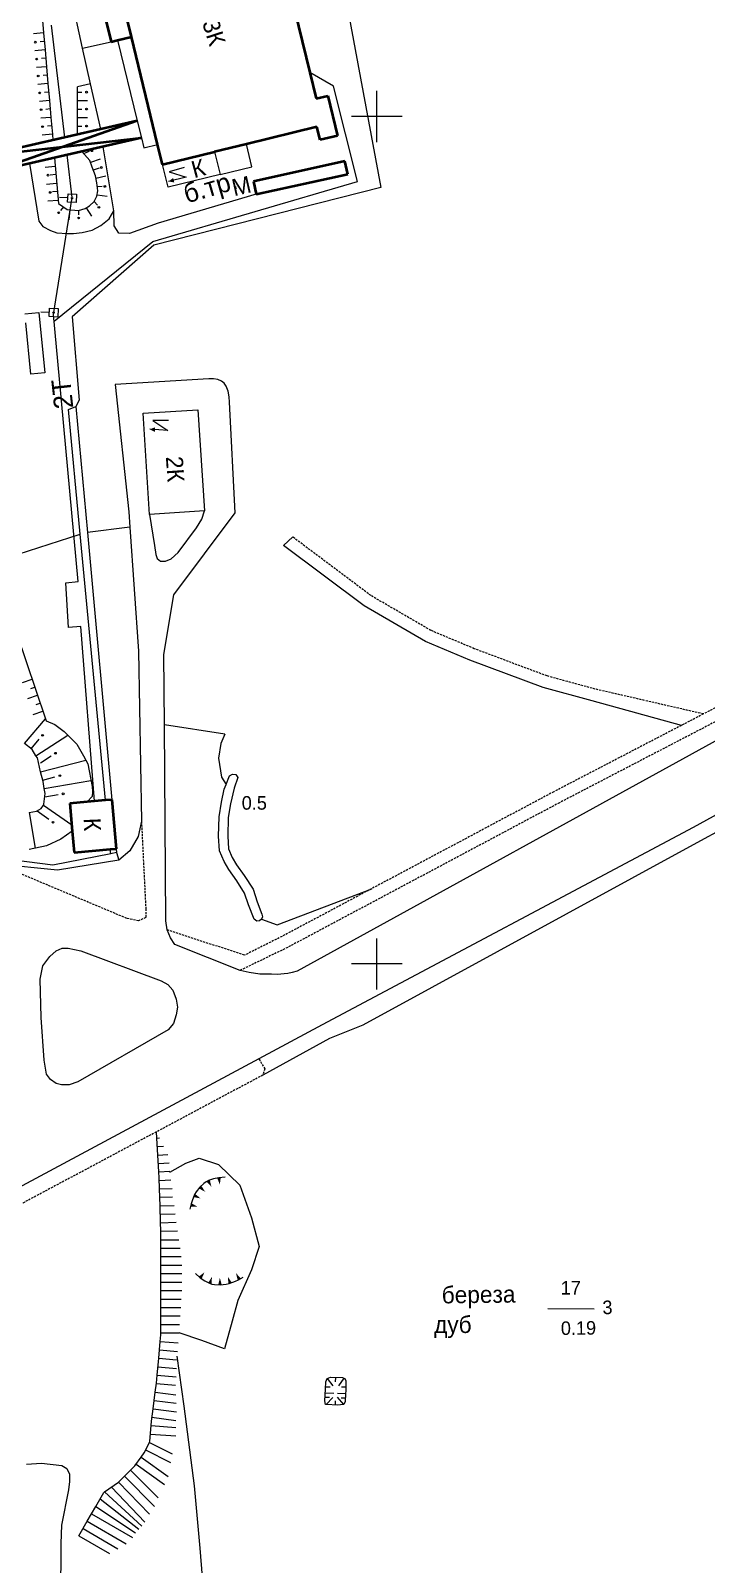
# Model space of a CAD drawing. Extents: x 1000 to 4000, y -5000 to -1000.
# Drawn here: x 3318.2 to 3477.8, y -2941.7 to -2579.8 of the extents above; entities that cross this region are included whole.
import ezdxf
from ezdxf.enums import TextEntityAlignment as Align

# ---------------------------------------------------------------- set-up
doc = ezdxf.new("R2010")
doc.units = 0
doc.header["$MEASUREMENT"] = 0
doc.linetypes.add('DASHED', pattern=[0.75, 0.5, -0.25])
for name, color, linetype in [('1', 7, 'CONTINUOUS'), ('11', 7, 'CONTINUOUS'), ('13', 7, 'CONTINUOUS'), ('14', 7, 'CONTINUOUS'), ('16', 7, 'CONTINUOUS'), ('17', 7, 'CONTINUOUS'), ('18', 7, 'CONTINUOUS'), ('19', 7, 'CONTINUOUS'), ('24', 7, 'CONTINUOUS'), ('30', 7, 'CONTINUOUS'), ('34', 7, 'CONTINUOUS'), ('36', 7, 'CONTINUOUS'), ('37', 7, 'CONTINUOUS'), ('40', 7, 'CONTINUOUS'), ('42', 7, 'CONTINUOUS')]:
    doc.layers.add(name, color=color, linetype=linetype)
doc.styles.get("Standard").update_dxf_attribs({"font": 'txt', "height": 0.2})

msp = doc.modelspace()

# ---------------------------------------------------------------- linework, layer by layer
at = {"layer": '1', "color": 253, "linetype": 'Continuous', "lineweight": 0}
for p, q in [((3400, -2606.06), (3400, -2594.02)), ((3405.96, -2600), (3394.04, -2600)), ((3400, -2806.06), (3400, -2794.02)), ((3405.96, -2800), (3394.04, -2800))]:
    msp.add_line(p, q, dxfattribs=at)
at = {"layer": '11', "color": 253, "linetype": 'Continuous', "lineweight": 0}
for p, q in [((3386.37, -2538.21), (3400.91, -2616.8)), ((3330.43, -2583.94), (3337.2, -2582.4)), ((3332.35, -2592.32), (3330.43, -2583.94)), ((3332.35, -2592.32), (3329.26, -2593.03)), ((3334.79, -2603.03), (3332.35, -2592.32)), ((3400.91, -2616.8), (3347.28, -2630.41)), ((3347.28, -2630.41), (3328, -2647.3)), ((3328, -2647.3), (3329.66, -2666.99)), ((3329.66, -2666.99), (3328.92, -2668.46)), ((3327.14, -2669.19), (3328.92, -2668.46)), ((3329.94, -2698.6), (3327.14, -2669.19)), ((3328.92, -2668.46), (3331.63, -2698.22)), ((3278.46, -2715.14), (3329.94, -2698.6)), ((3335.92, -2761.37), (3329.94, -2698.6)), ((3331.63, -2698.22), (3337.35, -2761.24)), ((3323.41, -2776.66), (3311.83, -2775.19)), ((3337.13, -2773.99), (3323.41, -2776.66)), ((3339.05, -2775.51), (3324.53, -2777.9)), ((3337.13, -2773.99), (3337.03, -2772.93)), ((3338.48, -2773.72), (3337.13, -2773.99)), ((3338.4, -2772.81), (3338.48, -2773.72)), ((3338.48, -2773.72), (3339.05, -2775.51)), ((3324.53, -2777.9), (3310.38, -2776.43))]:
    msp.add_line(p, q, dxfattribs=at)
at = {"layer": '13', "color": 253, "linetype": 'Continuous', "lineweight": 40}
for p, q in [((3375.81, -2555.51), (3384.15, -2589.68)), ((3334.54, -2571.49), (3337.2, -2582.4)), ((3342, -2581.22), (3339.35, -2570.32)), ((3337.2, -2582.4), (3338.76, -2582.02)), ((3338.76, -2582.02), (3342, -2581.22)), ((3348.2, -2606.67), (3342, -2581.22)), ((3384.15, -2589.68), (3385.65, -2595.82)), ((3385.65, -2595.82), (3388.38, -2595.15)), ((3388.38, -2595.15), (3390.68, -2604.58)), ((3343.4, -2601.07), (3307.72, -2609.22)), ((3343.4, -2601.07), (3308.64, -2613.26)), ((3307.72, -2609.22), (3344.38, -2605.09)), ((3344.38, -2605.09), (3308.64, -2613.26)), ((3385.82, -2602.49), (3369.16, -2606.55)), ((3386.57, -2605.58), (3385.82, -2602.49)), ((3390.68, -2604.58), (3386.57, -2605.58)), ((3349.35, -2611.38), (3348.2, -2606.67)), ((3349.35, -2611.38), (3361.63, -2608.38)), ((3369.16, -2606.55), (3361.63, -2608.38)), ((3392.46, -2610.6), (3370.86, -2615.38)), ((3393.12, -2613.61), (3392.46, -2610.6)), ((3370.86, -2615.38), (3371.52, -2618.39)), ((3371.52, -2618.39), (3393.12, -2613.61)), ((3331.53, -2761.77), (3327.44, -2762.14)), ((3327.44, -2762.14), (3328.04, -2768.7)), ((3335.92, -2761.37), (3331.53, -2761.77)), ((3337.35, -2761.24), (3335.92, -2761.37)), ((3337.35, -2761.24), (3338.4, -2772.81)), ((3328.04, -2768.7), (3328.49, -2773.71)), ((3328.49, -2773.71), (3337.03, -2772.93)), ((3337.03, -2772.93), (3338.4, -2772.81))]:
    msp.add_line(p, q, dxfattribs=at)
at = {"layer": '14', "color": 253, "linetype": 'Continuous', "lineweight": 0}
for p, q in [((3357.16, -2873.06), (3358.26, -2874.05)), ((3358.26, -2874.05), (3359.33, -2874.79)), ((3359.33, -2874.79), (3360.42, -2875.34)), ((3360.42, -2875.34), (3361.02, -2875.54)), ((3361.02, -2875.54), (3361.67, -2875.67)), ((3361.67, -2875.67), (3363, -2875.72)), ((3363, -2875.72), (3364.41, -2875.6)), ((3364.41, -2875.6), (3365.1, -2875.43)), ((3365.1, -2875.43), (3366.57, -2874.85)), ((3366.57, -2874.85), (3367.28, -2874.5)), ((3367.28, -2874.5), (3368.4, -2873.89))]:
    msp.add_line(p, q, dxfattribs=at)
msp.add_lwpolyline([(3364.16, -2850.34), (3362.68, -2850.45), (3361.41, -2850.71), (3360.25, -2851.12), (3359.7, -2851.41), (3359.15, -2851.79), (3358.2, -2852.71), (3357.3, -2853.81), (3356.95, -2854.43), (3356.35, -2855.89), (3356.12, -2856.64), (3355.78, -2857.88)], dxfattribs=at)
for points in [[(3359.78, -2851.36), (3360.53, -2850.98), (3360.92, -2852.6)], [(3362.27, -2850.51), (3363.1, -2850.41), (3362.91, -2852.07)], [(3356.67, -2855.02), (3357.04, -2854.27), (3358.33, -2855.32)], [(3357.97, -2852.98), (3358.55, -2852.38), (3359.44, -2853.78)], [(3355.95, -2857.27), (3356.18, -2856.47), (3357.63, -2857.29)], [(3358.59, -2874.31), (3357.94, -2873.77), (3359.27, -2872.77)], [(3367.85, -2874.19), (3367.11, -2874.57), (3366.7, -2872.96)], [(3360.93, -2875.51), (3360.14, -2875.24), (3361.04, -2873.83)], [(3363.35, -2875.7), (3362.52, -2875.7), (3362.91, -2874.08)], [(3365.72, -2875.22), (3364.93, -2875.48), (3364.79, -2873.82)]]:
    msp.add_solid(points, dxfattribs=at)
at = {"layer": '16', "color": 253, "linetype": 'Continuous', "lineweight": 0}
for p, q in [((3361.63, -2608.38), (3362.97, -2613.73)), ((3350.66, -2616.73), (3349.35, -2611.38)), ((3354.47, -2612.06), (3350.9, -2613.13)), ((3362.97, -2613.73), (3350.66, -2616.73)), ((3354.96, -2614.37), (3350.79, -2615.36)), ((3350.9, -2613.13), (3354.96, -2614.37)), ((3344.76, -2670.07), (3357.73, -2669.23)), ((3346.31, -2693.95), (3344.76, -2670.07)), ((3357.73, -2669.23), (3359.28, -2693.11)), ((3350.6, -2674.14), (3346.33, -2673.85)), ((3350.81, -2671.79), (3347.08, -2671.75)), ((3347.08, -2671.75), (3350.6, -2674.14)), ((3359.28, -2693.11), (3346.31, -2693.95))]:
    msp.add_line(p, q, dxfattribs=at)
for points in [[(3350.79, -2615.36), (3351.86, -2614.55), (3352.14, -2615.6)], [(3346.33, -2673.85), (3347.58, -2673.39), (3347.54, -2674.48)]]:
    msp.add_solid(points, dxfattribs=at)
at = {"layer": '18', "color": 253, "linetype": 'Continuous', "lineweight": 0}
for p, q in [((3326.32, -2604.97), (3323.16, -2578.45)), ((3328.02, -2619.16), (3326.82, -2609.1)), ((3323.61, -2646.75), (3328.02, -2619.16)), ((3327, -2619.25), (3325, -2619.16)), ((3326.95, -2620.25), (3327.05, -2618.25)), ((3327.05, -2618.25), (3329.04, -2618.34)), ((3329.04, -2618.34), (3328.95, -2620.34)), ((3328.95, -2620.34), (3326.95, -2620.25)), ((3322.59, -2647.26), (3322.68, -2645.26)), ((3322.68, -2645.26), (3324.68, -2645.35)), ((3324.68, -2645.35), (3324.59, -2647.35)), ((3322.64, -2646.26), (3320.64, -2646.17)), ((3324.59, -2647.35), (3322.59, -2647.26)), ((3325.02, -2662.05), (3323.61, -2646.75)), ((3329.43, -2709.78), (3325.02, -2662.05)), ((3326.52, -2710.07), (3329.43, -2709.78)), ((3327.18, -2720.59), (3326.52, -2710.07)), ((3330.09, -2720.41), (3327.18, -2720.59)), ((3333.27, -2761.61), (3330.09, -2720.41))]:
    msp.add_line(p, q, dxfattribs=at)
for centre in [(3328, -2619.29), (3323.63, -2646.31)]:
    msp.add_circle(centre, 0.171, dxfattribs=at)
at = {"layer": '24', "color": 253, "linetype": 'Continuous', "lineweight": 0}
for p, q in [((3330.43, -2583.94), (3321.62, -2542.35)), ((3342, -2581.22), (3338.76, -2582.02)), ((3338.76, -2582.02), (3343.4, -2601.07)), ((3389.78, -2592.91), (3384.15, -2589.68)), ((3395.4, -2615.4), (3389.78, -2592.91)), ((3343.4, -2601.07), (3344.38, -2605.09)), ((3344.38, -2605.09), (3344.96, -2607.46)), ((3337.82, -2622.32), (3335.31, -2607.16)), ((3344.96, -2607.46), (3348.2, -2606.67)), ((3370.46, -2611.9), (3369.16, -2606.55)), ((3317.92, -2611.14), (3320.16, -2624.76)), ((3362.97, -2613.73), (3370.46, -2611.9)), ((3347.11, -2629.57), (3395.4, -2615.4)), ((3371.52, -2618.39), (3348.31, -2625.19)), ((3336.78, -2624.2), (3337.82, -2622.32)), ((3337.95, -2625.84), (3337.82, -2622.32)), ((3320.16, -2624.76), (3321.1, -2625.98)), ((3321.1, -2625.98), (3322.88, -2626.92)), ((3322.88, -2626.92), (3324.39, -2627.49)), ((3330.4, -2627.39), (3332.74, -2626.83)), ((3332.74, -2626.83), (3334.81, -2625.79)), ((3334.81, -2625.79), (3336.78, -2624.2)), ((3339.06, -2627.56), (3337.95, -2625.84)), ((3348.31, -2625.19), (3341.55, -2627.64)), ((3323.75, -2648.32), (3347.11, -2629.57)), ((3324.39, -2627.49), (3326.83, -2627.67)), ((3326.83, -2627.67), (3328.33, -2627.67)), ((3328.33, -2627.67), (3330.4, -2627.39)), ((3341.55, -2627.64), (3339.06, -2627.56)), ((3316.83, -2646.58), (3320.13, -2646.25)), ((3318.24, -2660.86), (3317.04, -2648.75)), ((3320.13, -2646.25), (3321.54, -2660.53)), ((3321.54, -2660.53), (3318.24, -2660.86)), ((3360.33, -2661.9), (3338.15, -2663.28)), ((3338.15, -2663.28), (3341.38, -2693.35)), ((3361.41, -2661.96), (3360.33, -2661.9)), ((3362.43, -2662.1), (3361.41, -2661.96)), ((3363.3, -2662.49), (3362.43, -2662.1)), ((3363.93, -2662.97), (3363.3, -2662.49)), ((3364.42, -2663.66), (3363.93, -2662.97)), ((3364.9, -2664.82), (3364.42, -2663.66)), ((3365.09, -2666.18), (3364.9, -2664.82)), ((3365.18, -2667.45), (3365.09, -2666.18)), ((3366.56, -2693.54), (3365.18, -2667.45)), ((3341.38, -2693.35), (3341.63, -2696.93)), ((3346.31, -2693.95), (3347.45, -2701.24)), ((3352.01, -2712.91), (3366.56, -2693.54)), ((3357.35, -2697.07), (3358.61, -2695.03)), ((3358.61, -2695.03), (3359.28, -2693.11)), ((3341.63, -2696.93), (3343.69, -2726.2)), ((3353.08, -2702.89), (3357.35, -2697.07)), ((3377.97, -2701.26), (3380.12, -2699.26)), ((3347.45, -2701.24), (3347.75, -2703.38)), ((3351.43, -2704.45), (3353.08, -2702.89)), ((3397.02, -2715.51), (3377.97, -2701.26)), ((3347.75, -2703.38), (3348.13, -2704.35)), ((3348.13, -2704.35), (3348.91, -2704.93)), ((3348.91, -2704.93), (3350.07, -2704.93)), ((3350.07, -2704.93), (3351.43, -2704.45)), ((3349.7, -2727.02), (3352.01, -2712.91)), ((3411.47, -2723.9), (3397.02, -2715.51)), ((3421.95, -2728.31), (3411.47, -2723.9)), ((3343.69, -2726.2), (3344.38, -2766.34)), ((3349.82, -2743.6), (3349.7, -2727.02)), ((3439.3, -2734.8), (3421.95, -2728.31)), ((3450.83, -2737.94), (3439.3, -2734.8)), ((3471.94, -2743.72), (3450.83, -2737.94)), ((3350.16, -2789.83), (3349.82, -2743.6)), ((3483.94, -2745.25), (3381.13, -2801.69)), ((3502.24, -2752.6), (3474.74, -2767.78)), ((3474.74, -2767.78), (3387.08, -2814.4)), ((3350.44, -2791.99), (3350.16, -2789.83)), ((3351.24, -2793.84), (3350.44, -2791.99)), ((3322.76, -2798.24), (3324.23, -2796.88)), ((3324.23, -2796.88), (3325.69, -2796.26)), ((3325.69, -2796.26), (3327.06, -2796.26)), ((3327.06, -2796.26), (3330.09, -2796.88)), ((3330.09, -2796.88), (3349.06, -2804.02)), ((3352.24, -2795.38), (3351.24, -2793.84)), ((3367.68, -2801.53), (3352.24, -2795.38)), ((3320.46, -2803.59), (3321.09, -2800.44)), ((3321.09, -2800.44), (3322.76, -2798.24)), ((3320.67, -2812.61), (3320.46, -2803.59)), ((3349.06, -2804.02), (3350.63, -2804.86)), ((3369.84, -2802.02), (3367.68, -2801.53)), ((3372.34, -2802.43), (3369.84, -2802.02)), ((3375.12, -2802.43), (3372.34, -2802.43)), ((3376.47, -2802.47), (3375.12, -2802.43)), ((3379, -2802.22), (3376.47, -2802.47)), ((3380.02, -2802.06), (3379, -2802.22)), ((3381.13, -2801.69), (3380.02, -2802.06)), ((3350.63, -2804.86), (3351.78, -2806.22)), ((3351.78, -2806.22), (3352.62, -2808.32)), ((3352.62, -2808.32), (3352.93, -2810.2)), ((3352.93, -2810.2), (3352.62, -2811.99)), ((3321.4, -2822.68), (3320.67, -2812.61)), ((3351.99, -2814.09), (3350.73, -2815.55)), ((3352.62, -2811.99), (3351.99, -2814.09)), ((3387.08, -2814.4), (3372.14, -2822.4)), ((3350.73, -2815.55), (3329.36, -2827.82)), ((3372.14, -2822.4), (3312.99, -2854.1)), ((3321.92, -2825.99), (3321.4, -2822.68)), ((3322.87, -2827.3), (3321.92, -2825.99)), ((3324.23, -2828.24), (3322.87, -2827.3)), ((3325.49, -2828.56), (3324.23, -2828.24)), ((3327.27, -2828.56), (3325.49, -2828.56)), ((3329.36, -2827.82), (3327.27, -2828.56))]:
    msp.add_line(p, q, dxfattribs=at)
at = {"layer": '24', "color": 253, "linetype": 'DASHED', "lineweight": 0}
for p, q in [((3398.61, -2713.1), (3380.12, -2699.26)), ((3412.76, -2721.31), (3398.61, -2713.1)), ((3423.02, -2725.62), (3412.76, -2721.31)), ((3517.16, -2720.26), (3477.14, -2741.02)), ((3518.51, -2722.84), (3443.13, -2761.96)), ((3440.19, -2732.04), (3423.02, -2725.62)), ((3451.59, -2735.15), (3440.19, -2732.04)), ((3477.14, -2741.02), (3451.59, -2735.15)), ((3477.14, -2741.02), (3471.94, -2743.72)), ((3471.94, -2743.72), (3441.77, -2759.38)), ((3441.77, -2759.38), (3398.78, -2782.24)), ((3443.13, -2761.96), (3378.94, -2796.09)), ((3344.38, -2766.34), (3345.4, -2787)), ((3340.9, -2789.25), (3310.38, -2776.43)), ((3398.78, -2782.24), (3377.62, -2793.49)), ((3343.71, -2789.82), (3340.9, -2789.25)), ((3345.4, -2789.06), (3343.71, -2789.82)), ((3345.4, -2787), (3345.4, -2789.06)), ((3368.74, -2797.93), (3350.44, -2791.99)), ((3377.62, -2793.49), (3368.74, -2797.93)), ((3378.94, -2796.09), (3367.68, -2801.53)), ((3372.14, -2822.4), (3373.51, -2824.73)), ((3373.08, -2826.22), (3347.92, -2839.62)), ((3373.51, -2824.73), (3373.08, -2826.22)), ((3347.92, -2839.62), (3314.76, -2857.28))]:
    msp.add_line(p, q, dxfattribs=at)
at = {"layer": '30', "color": 253, "linetype": 'Continuous', "lineweight": 0}
for p, q in [((3364.36, -2757.65), (3364.83, -2756.42)), ((3364.83, -2756.42), (3365.16, -2755.65)), ((3365.16, -2755.65), (3365.93, -2755.2)), ((3365.93, -2755.2), (3366.71, -2755.32)), ((3367.15, -2755.98), (3366.3, -2758.56)), ((3366.71, -2755.32), (3367.15, -2755.98)), ((3363.29, -2761.83), (3363.95, -2758.74)), ((3363.95, -2758.74), (3364.36, -2757.65)), ((3366.3, -2758.56), (3365.39, -2762.22)), ((3362.74, -2765.26), (3363.29, -2761.83)), ((3365.39, -2762.22), (3364.86, -2765.45)), ((3362.62, -2769.89), (3362.74, -2765.26)), ((3364.86, -2765.45), (3364.76, -2769.85)), ((3362.84, -2773.32), (3362.62, -2769.89)), ((3364.76, -2769.85), (3364.95, -2772.81)), ((3363.95, -2775.86), (3362.84, -2773.32)), ((3364.95, -2772.81), (3365.85, -2774.89)), ((3365.85, -2774.89), (3366.84, -2776.58)), ((3365.05, -2777.74), (3363.95, -2775.86)), ((3366.93, -2780.39), (3365.05, -2777.74)), ((3366.84, -2776.58), (3368.66, -2779.15)), ((3368.66, -2779.15), (3370.79, -2782.32)), ((3368.74, -2783.32), (3366.93, -2780.39)), ((3370.79, -2782.32), (3371.72, -2785.36)), ((3369.68, -2786.02), (3368.74, -2783.32)), ((3371.01, -2789.44), (3369.68, -2786.02)), ((3371.72, -2785.36), (3372.83, -2788.24)), ((3371.67, -2789.89), (3371.01, -2789.44)), ((3372.28, -2789.83), (3371.67, -2789.89)), ((3372.72, -2789.45), (3372.28, -2789.83)), ((3372.94, -2788.89), (3372.72, -2789.45)), ((3372.83, -2788.24), (3372.94, -2788.89))]:
    msp.add_line(p, q, dxfattribs=at)
at = {"layer": '36', "color": 253, "linetype": 'Continuous', "lineweight": 0}
for p, q in [((3348.01, -2841.09), (3347.91, -2839.6)), ((3348.01, -2841.09), (3348.64, -2841.05)), ((3348.26, -2845.09), (3348.01, -2841.09)), ((3348.13, -2843.09), (3349.61, -2843)), ((3348.26, -2845.09), (3350.58, -2844.94)), ((3348.51, -2849.08), (3348.26, -2845.09)), ((3348.38, -2847.08), (3350.93, -2846.92)), ((3348.51, -2849.08), (3351.09, -2848.92)), ((3348.59, -2850.49), (3348.51, -2849.08)), ((3348.66, -2853.07), (3348.59, -2850.49)), ((3348.63, -2851.07), (3351.34, -2850.91)), ((3348.66, -2853.07), (3351.6, -2852.99)), ((3348.77, -2857.07), (3348.66, -2853.07)), ((3348.72, -2855.07), (3351.72, -2854.99)), ((3348.77, -2857.07), (3352.1, -2856.98)), ((3348.88, -2861.07), (3348.77, -2857.07)), ((3348.83, -2859.07), (3352.34, -2858.98)), ((3348.88, -2861.07), (3352.59, -2860.97)), ((3348.93, -2862.9), (3348.88, -2861.07)), ((3348.93, -2865.07), (3348.93, -2862.9)), ((3348.93, -2869.07), (3348.93, -2865.07)), ((3348.93, -2865.07), (3353.18, -2865.07)), ((3348.94, -2863.07), (3352.87, -2862.96)), ((3348.93, -2867.07), (3353.49, -2867.07)), ((3348.94, -2873.07), (3348.93, -2869.07)), ((3348.93, -2869.07), (3353.79, -2869.07)), ((3348.94, -2871.07), (3353.91, -2871.07)), ((3348.94, -2877.07), (3348.94, -2873.07)), ((3348.94, -2873.07), (3353.91, -2873.07)), ((3348.94, -2875.07), (3353.91, -2875.07)), ((3348.94, -2881.07), (3348.94, -2877.07)), ((3348.94, -2877.07), (3353.91, -2877.07)), ((3348.94, -2879.07), (3353.8, -2879.07)), ((3348.94, -2885.07), (3348.94, -2881.07)), ((3348.94, -2881.07), (3353.66, -2881.07)), ((3348.94, -2883.07), (3353.53, -2883.07)), ((3348.8, -2889.06), (3348.94, -2887.49)), ((3348.94, -2885.07), (3353.39, -2885.07)), ((3348.94, -2887.49), (3348.94, -2885.07)), ((3348.94, -2887.07), (3353.26, -2887.07)), ((3348.45, -2893.05), (3348.8, -2889.06)), ((3348.62, -2891.06), (3352.86, -2891.43)), ((3348.8, -2889.06), (3353.04, -2889.44)), ((3348.09, -2897.03), (3348.45, -2893.05)), ((3348.27, -2895.04), (3352.63, -2895.43)), ((3348.45, -2893.05), (3352.67, -2893.43)), ((3347.92, -2898.89), (3348.09, -2897.03)), ((3348.09, -2897.03), (3352.55, -2897.43)), ((3347.12, -2904.97), (3347.64, -2901.01)), ((3347.64, -2901.01), (3347.92, -2898.89)), ((3347.64, -2901.01), (3352.51, -2901.65)), ((3347.91, -2899.02), (3352.46, -2899.43)), ((3346.73, -2907.91), (3347.12, -2904.97)), ((3347.12, -2904.97), (3352.64, -2905.7)), ((3347.38, -2902.99), (3352.58, -2903.68)), ((3346.4, -2912.62), (3346.66, -2908.94)), ((3346.66, -2908.94), (3346.73, -2907.91)), ((3346.66, -2908.94), (3352.5, -2909.35)), ((3346.86, -2906.95), (3352.54, -2907.7)), ((3345.04, -2915.35), (3346.26, -2912.9)), ((3346.26, -2912.9), (3346.4, -2912.62)), ((3346.26, -2912.9), (3351.66, -2915.6)), ((3346.52, -2910.94), (3352.53, -2911.36)), ((3342.84, -2918.41), (3344.3, -2916.38)), ((3344.3, -2916.38), (3345.04, -2915.35)), ((3344.3, -2916.38), (3350.67, -2920.97)), ((3345.37, -2914.69), (3351.25, -2917.63)), ((3339.1, -2922.15), (3341.78, -2919.46)), ((3341.78, -2919.46), (3342.84, -2918.41)), ((3341.78, -2919.46), (3348.33, -2926.01)), ((3343.13, -2918), (3349.81, -2922.82)), ((3335.68, -2924.59), (3338.93, -2922.27)), ((3337.3, -2923.43), (3345.15, -2931.72)), ((3338.93, -2922.27), (3339.1, -2922.15)), ((3338.93, -2922.27), (3346.27, -2929.8)), ((3340.37, -2920.88), (3347.5, -2928.01)), ((3333.61, -2928), (3335.53, -2924.7)), ((3334.64, -2926.22), (3343.73, -2933.4)), ((3335.53, -2924.7), (3335.68, -2924.59)), ((3335.68, -2924.59), (3344.49, -2932.69)), ((3331.59, -2931.45), (3333.61, -2928)), ((3332.6, -2929.73), (3342.26, -2935.35)), ((3333.61, -2928), (3342.97, -2934.21)), ((3329.58, -2934.91), (3331.59, -2931.45)), ((3330.59, -2933.18), (3338.82, -2937.98)), ((3331.59, -2931.45), (3340.8, -2936.82)), ((3329.58, -2934.91), (3336.83, -2939.14))]:
    msp.add_line(p, q, dxfattribs=at)
at = {"layer": '37', "color": 253, "linetype": 'Continuous', "lineweight": 0}
for p, q in [((3321, -2577.35), (3321.26, -2580.33)), ((3321.26, -2580.33), (3318.87, -2580.54)), ((3321.43, -2582.32), (3320.44, -2582.41)), ((3321.26, -2580.33), (3321.61, -2584.31)), ((3321.61, -2584.31), (3319.22, -2584.52)), ((3321.78, -2586.31), (3320.78, -2586.39)), ((3321.61, -2584.31), (3321.95, -2588.3)), ((3321.95, -2588.3), (3319.56, -2588.51)), ((3322.13, -2590.29), (3321.13, -2590.38)), ((3321.95, -2588.3), (3322.3, -2592.28)), ((3322.3, -2592.28), (3319.91, -2592.49)), ((3322.47, -2594.28), (3321.48, -2594.36)), ((3322.3, -2592.28), (3322.65, -2596.27)), ((3329.26, -2596.3), (3329.26, -2593.03)), ((3329.26, -2594.3), (3330.26, -2594.3)), ((3322.65, -2596.27), (3320.26, -2596.48)), ((3322.82, -2598.26), (3321.82, -2598.35)), ((3322.65, -2596.27), (3322.99, -2600.25)), ((3329.26, -2600.3), (3329.26, -2596.3)), ((3329.26, -2596.3), (3331.66, -2596.3)), ((3329.26, -2598.3), (3330.26, -2598.3)), ((3322.99, -2600.25), (3320.6, -2600.46)), ((3322.99, -2600.25), (3323.34, -2604.24)), ((3329.26, -2604.3), (3329.26, -2600.3)), ((3329.26, -2600.3), (3331.66, -2600.3)), ((3323.34, -2604.24), (3320.95, -2604.45)), ((3323.17, -2602.25), (3322.17, -2602.33)), ((3323.34, -2604.24), (3323.46, -2605.62)), ((3329.26, -2602.3), (3330.26, -2602.3)), ((3332.18, -2610.39), (3330.32, -2608.3)), ((3332.07, -2608.33), (3330.85, -2608.79)), ((3321.6, -2611.99), (3323.99, -2611.78)), ((3323.82, -2609.79), (3324.76, -2620.54)), ((3332.74, -2611.99), (3332.18, -2610.39)), ((3334.61, -2610.07), (3332.35, -2610.87)), ((3333.49, -2614.06), (3332.74, -2611.99)), ((3334.36, -2612.22), (3333, -2612.73)), ((3321.95, -2615.97), (3324.34, -2615.76)), ((3324.16, -2613.71), (3322.81, -2613.85)), ((3333.87, -2615.66), (3333.49, -2614.06)), ((3335.97, -2614.1), (3333.63, -2614.65)), ((3334.05, -2617.54), (3333.87, -2615.66)), ((3322.3, -2619.96), (3324.69, -2619.75)), ((3324.51, -2617.71), (3323.4, -2617.83)), ((3333.21, -2620.07), (3333.87, -2618.85)), ((3333.87, -2618.85), (3334.05, -2617.54)), ((3336.28, -2618.95), (3333.9, -2618.61)), ((3335.08, -2616.58), (3333.96, -2616.6)), ((3324.76, -2620.54), (3326.82, -2621.95)), ((3325.98, -2621.38), (3325.22, -2622.18)), ((3326.82, -2621.95), (3329.55, -2622.24)), ((3327.28, -2624.41), (3327.52, -2622.03)), ((3329.55, -2622.24), (3329.54, -2623.23)), ((3329.55, -2622.24), (3331.05, -2621.77)), ((3331.05, -2621.77), (3332.08, -2621.11)), ((3332.67, -2623.58), (3331.38, -2621.56)), ((3332.08, -2621.11), (3333.21, -2620.07)), ((3333.98, -2620.98), (3333.21, -2620.07)), ((3314.87, -2721.86), (3321.7, -2742.17)), ((3316.28, -2733.58), (3318.55, -2732.81)), ((3318.24, -2735.03), (3319.19, -2734.71)), ((3317.55, -2737.37), (3319.83, -2736.6)), ((3319.52, -2738.82), (3320.47, -2738.5)), ((3316.78, -2747.95), (3321.69, -2742.14)), ((3318.83, -2741.16), (3321.1, -2740.39)), ((3321.7, -2742.17), (3321.86, -2742.63)), ((3321.86, -2742.63), (3323.89, -2743.51)), ((3319.46, -2750.86), (3326.96, -2746)), ((3323.89, -2743.51), (3326.12, -2745.16)), ((3326.12, -2745.16), (3329.13, -2748.17)), ((3318.53, -2749.42), (3316.78, -2747.95)), ((3318.31, -2749.24), (3320.25, -2746.95)), ((3319.46, -2750.86), (3318.53, -2749.42)), ((3329.13, -2748.17), (3330.68, -2750.88)), ((3319.79, -2751.36), (3319.46, -2750.86)), ((3320.27, -2753.59), (3319.79, -2751.36)), ((3320.55, -2754.68), (3320.27, -2753.59)), ((3320.55, -2752.54), (3323.07, -2750.91)), ((3320.55, -2754.68), (3331.27, -2751.93)), ((3330.68, -2750.88), (3331.74, -2752.77)), ((3331.74, -2752.77), (3332.71, -2758.16)), ((3321.14, -2756.99), (3320.55, -2754.68)), ((3321.05, -2756.62), (3323.95, -2755.87)), ((3321.42, -2758.58), (3321.14, -2756.99)), ((3321.42, -2758.58), (3332.45, -2756.69)), ((3321.34, -2762.33), (3321.63, -2759.81)), ((3321.63, -2759.81), (3321.42, -2758.58)), ((3321.54, -2760.59), (3324.71, -2760.05)), ((3332.71, -2760.53), (3331.53, -2761.77)), ((3332.71, -2758.16), (3332.81, -2759.37)), ((3332.81, -2759.37), (3332.71, -2760.53)), ((3317.85, -2764.27), (3319.59, -2763.98)), ((3317.85, -2764.27), (3319.25, -2772.71)), ((3319.59, -2763.98), (3320.66, -2763.3)), ((3319.72, -2763.9), (3322.53, -2765.87)), ((3320.66, -2763.3), (3321.21, -2762.51)), ((3321.21, -2762.51), (3321.34, -2762.33)), ((3321.21, -2762.51), (3327.9, -2767.18)), ((3325.34, -2770.58), (3321.95, -2772.14)), ((3328.04, -2768.7), (3325.34, -2770.58)), ((3321.95, -2772.14), (3317.88, -2773.01)), ((3387.86, -2900.3), (3387.96, -2898.58)), ((3387.96, -2898.58), (3388.25, -2897.85)), ((3388.25, -2897.85), (3389.01, -2897.53)), ((3388.25, -2897.85), (3389.57, -2899.59)), ((3389.01, -2897.53), (3391.89, -2897.62)), ((3390.19, -2897.57), (3390.16, -2898.57)), ((3392.16, -2897.74), (3390.97, -2899.57)), ((3391.89, -2897.62), (3392.16, -2897.74)), ((3392.16, -2897.74), (3392.44, -2897.86)), ((3392.44, -2897.86), (3392.65, -2898.41)), ((3392.65, -2898.41), (3392.65, -2900.56)), ((3387.7, -2903.09), (3387.86, -2900.3)), ((3387.81, -2901.2), (3389.81, -2901.26)), ((3388.99, -2899.9), (3387.89, -2899.9)), ((3390.58, -2902.24), (3392.12, -2903.95)), ((3390.68, -2901.28), (3392.6, -2901.33)), ((3392.65, -2899.9), (3391.67, -2899.9)), ((3392.59, -2901.51), (3392.47, -2903.21)), ((3392.65, -2900.56), (3392.59, -2901.51)), ((3387.9, -2903.97), (3387.7, -2903.09)), ((3388.82, -2902.33), (3387.74, -2902.33)), ((3388.21, -2903.98), (3387.9, -2903.97)), ((3389.6, -2902.32), (3387.99, -2903.97)), ((3390.61, -2904.08), (3388.21, -2903.98)), ((3390.14, -2903.06), (3390.11, -2904.06)), ((3392.2, -2903.95), (3390.61, -2904.08)), ((3392.53, -2902.43), (3391.55, -2902.43)), ((3392.47, -2903.21), (3392.2, -2903.95)), ((3317.26, -2918.07), (3320.75, -2917.82)), ((3320.75, -2917.82), (3325.59, -2918.33)), ((3325.59, -2918.33), (3326.78, -2919.09)), ((3326.78, -2919.09), (3327.37, -2920.37)), ((3327.37, -2920.37), (3327.37, -2922.16)), ((3327.37, -2922.16), (3327.12, -2924.11)), ((3327.12, -2924.11), (3325.51, -2932.41)), ((3325.51, -2932.41), (3325.34, -2936.75)), ((3325.34, -2936.75), (3325.08, -2976.66))]:
    msp.add_line(p, q, dxfattribs=at)
for centre in [(3319.3, -2582.5), (3319.64, -2586.49), (3319.99, -2590.47), (3320.34, -2594.46), (3331.41, -2594.3), (3320.68, -2598.44), (3331.41, -2598.3), (3321.03, -2602.43), (3331.41, -2602.3), (3332.64, -2608.12), (3334.9, -2612.07), (3322.32, -2613.88), (3335.74, -2616.54), (3322.84, -2617.96), (3324.84, -2622.75), (3334.32, -2621.46), (3329.55, -2623.98), (3321.02, -2746.05), (3324.07, -2750.28), (3325.11, -2755.59), (3325.89, -2759.86), (3323.49, -2766.56)]:
    msp.add_circle(centre, 0.2, dxfattribs=at)
at = {"layer": '40', "color": 253, "linetype": 'Continuous', "lineweight": 0}
for p, q in [((3341.63, -2696.93), (3331.63, -2698.22)), ((3364.1, -2745.82), (3349.82, -2743.6)), ((3364.1, -2745.82), (3363.13, -2747.96)), ((3363.13, -2747.96), (3362.55, -2751.45)), ((3362.55, -2751.45), (3363.32, -2755.92)), ((3508.11, -2753.53), (3476.48, -2770.98)), ((3363.32, -2755.92), (3364.36, -2757.65)), ((3344.38, -2766.34), (3343.62, -2769.93)), ((3343.62, -2769.93), (3341.66, -2773.28)), ((3476.48, -2770.98), (3396.66, -2814.43)), ((3341.66, -2773.28), (3339.05, -2775.51)), ((3376.42, -2790.77), (3398.78, -2782.24)), ((3372.72, -2789.45), (3376.42, -2790.77)), ((3396.66, -2814.43), (3388.8, -2817.62)), ((3388.8, -2817.62), (3373.08, -2826.22)), ((3351.12, -2849.11), (3354.88, -2846.99)), ((3354.88, -2846.99), (3357.98, -2845.84)), ((3357.98, -2845.84), (3362.56, -2847.31)), ((3362.56, -2847.31), (3367.63, -2852.22)), ((3367.63, -2852.22), (3370.41, -2859.92)), ((3370.41, -2859.92), (3372.2, -2866.68)), ((3372.2, -2866.68), (3370.41, -2872.19)), ((3370.41, -2872.19), (3367.14, -2879.39)), ((3367.14, -2879.39), (3365.83, -2884.3)), ((3358.64, -2888.89), (3353.26, -2887.07)), ((3365.83, -2884.3), (3364.03, -2890.85)), ((3364.03, -2890.85), (3358.64, -2888.89)), ((3352.75, -2892.59), (3354.38, -2904.37)), ((3354.38, -2904.37), (3356.83, -2923.15)), ((3356.83, -2923.15), (3358.14, -2937.88)), ((3358.14, -2937.88), (3360.26, -2963.15))]:
    msp.add_line(p, q, dxfattribs=at)
at = {"layer": '42', "color": 253, "linetype": 'Continuous', "lineweight": 0}
msp.add_line((3451.31, -2881.45), (3440.4, -2881.4), dxfattribs=at)

# ---------------------------------------------------------------- texts
at = {"layer": '17', "color": 253, "linetype": 'Continuous', "lineweight": 0}
for s, height, rotation, p in [('3К', 4, 287.8997, (3361.51, -2580.2)), ('К', 4, 15.1596, (3357.8, -2612.27)), ('б.тр.', 4.5, 16.1607, (3360.79, -2617.13)), ('М', 4, 12.9711, (3367.99, -2616.42)), ('2К', 4, 273.8841, (3352.38, -2683.23)), ('К', 4, 272.3202, (3332.8, -2767.09))]:
    msp.add_text(s, height=height, rotation=rotation, dxfattribs=at).set_placement(p, align=Align.MIDDLE)
at = {"layer": '19', "color": 253, "linetype": 'Continuous', "lineweight": 0}
msp.add_text('2Т', height=4.5, rotation=96.3483, dxfattribs=at).set_placement((3325.65, -2665.52), align=Align.MIDDLE)
at = {"layer": '34', "color": 253, "linetype": 'Continuous', "lineweight": 0}
msp.add_text('0.5', height=3.2, dxfattribs=at).set_placement((3371.04, -2762), align=Align.MIDDLE)
at = {"layer": '42', "color": 253, "linetype": 'Continuous', "lineweight": 0}
for s, height, rotation, p in [('береза', 4, 0.6764, (3424.03, -2878.47)), ('3', 3.2, 2.1112, (3454.47, -2881.03)), ('дуб', 4, 0.187, (3417.95, -2885.56)), ('0.19', 3.2, 0.6663, (3447.62, -2885.91))]:
    msp.add_text(s, height=height, rotation=rotation, dxfattribs=at).set_placement(p, align=Align.MIDDLE)
msp.add_text('17', height=3.2, dxfattribs=at).set_placement((3445.81, -2876.42), align=Align.MIDDLE)

doc.saveas('drawing.dxf')
